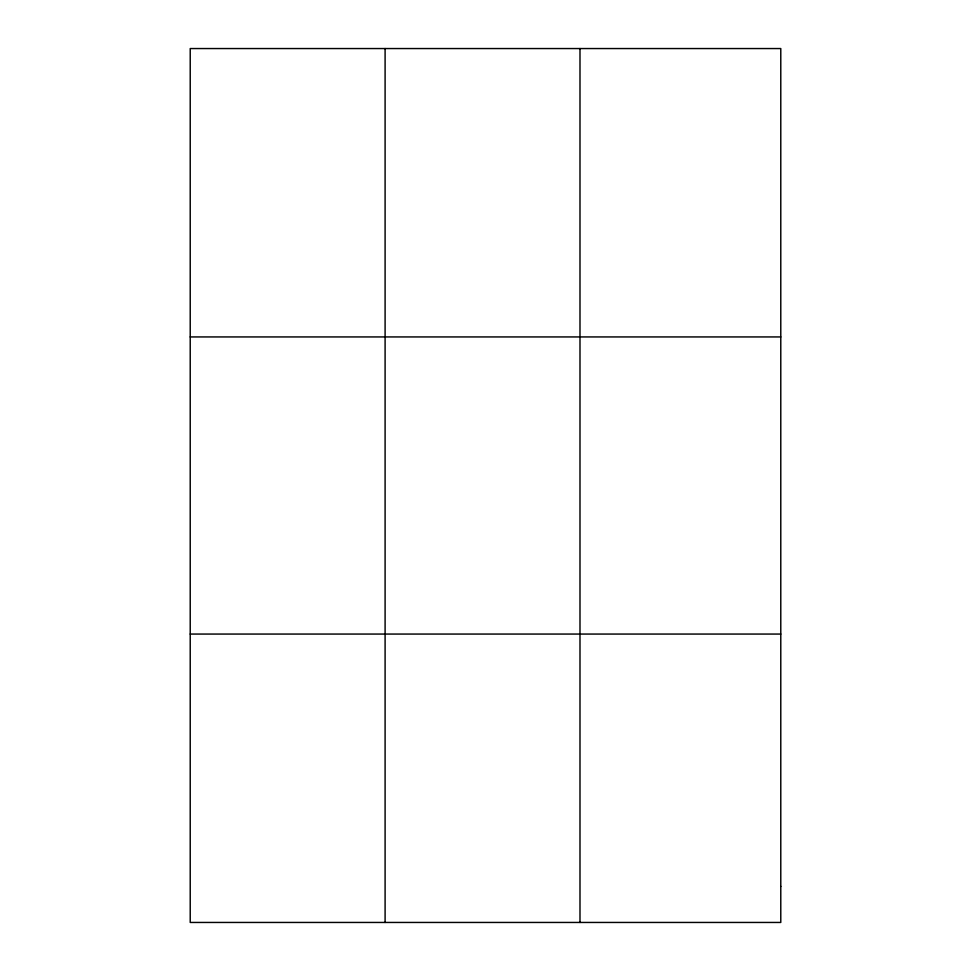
<?xml version="1.0" encoding="UTF-8"?>
<svg xmlns="http://www.w3.org/2000/svg" width="971" height="971" viewBox="0 0 971 971"><rect width="100%" height="100%" fill="white"/><g stroke="black" fill="none" stroke-linecap="round" stroke-linejoin="round"><path stroke-width="1.46" d="M385.099 48.55L385.099 922.45M579.99 48.55L579.99 922.45M190.219 336.937L780.781 336.937M190.219 634.063L780.781 634.063M780.781 886.402L780.781 922.45L190.219 922.45L190.219 48.55L780.781 48.55L780.781 886.402"/></g></svg>
